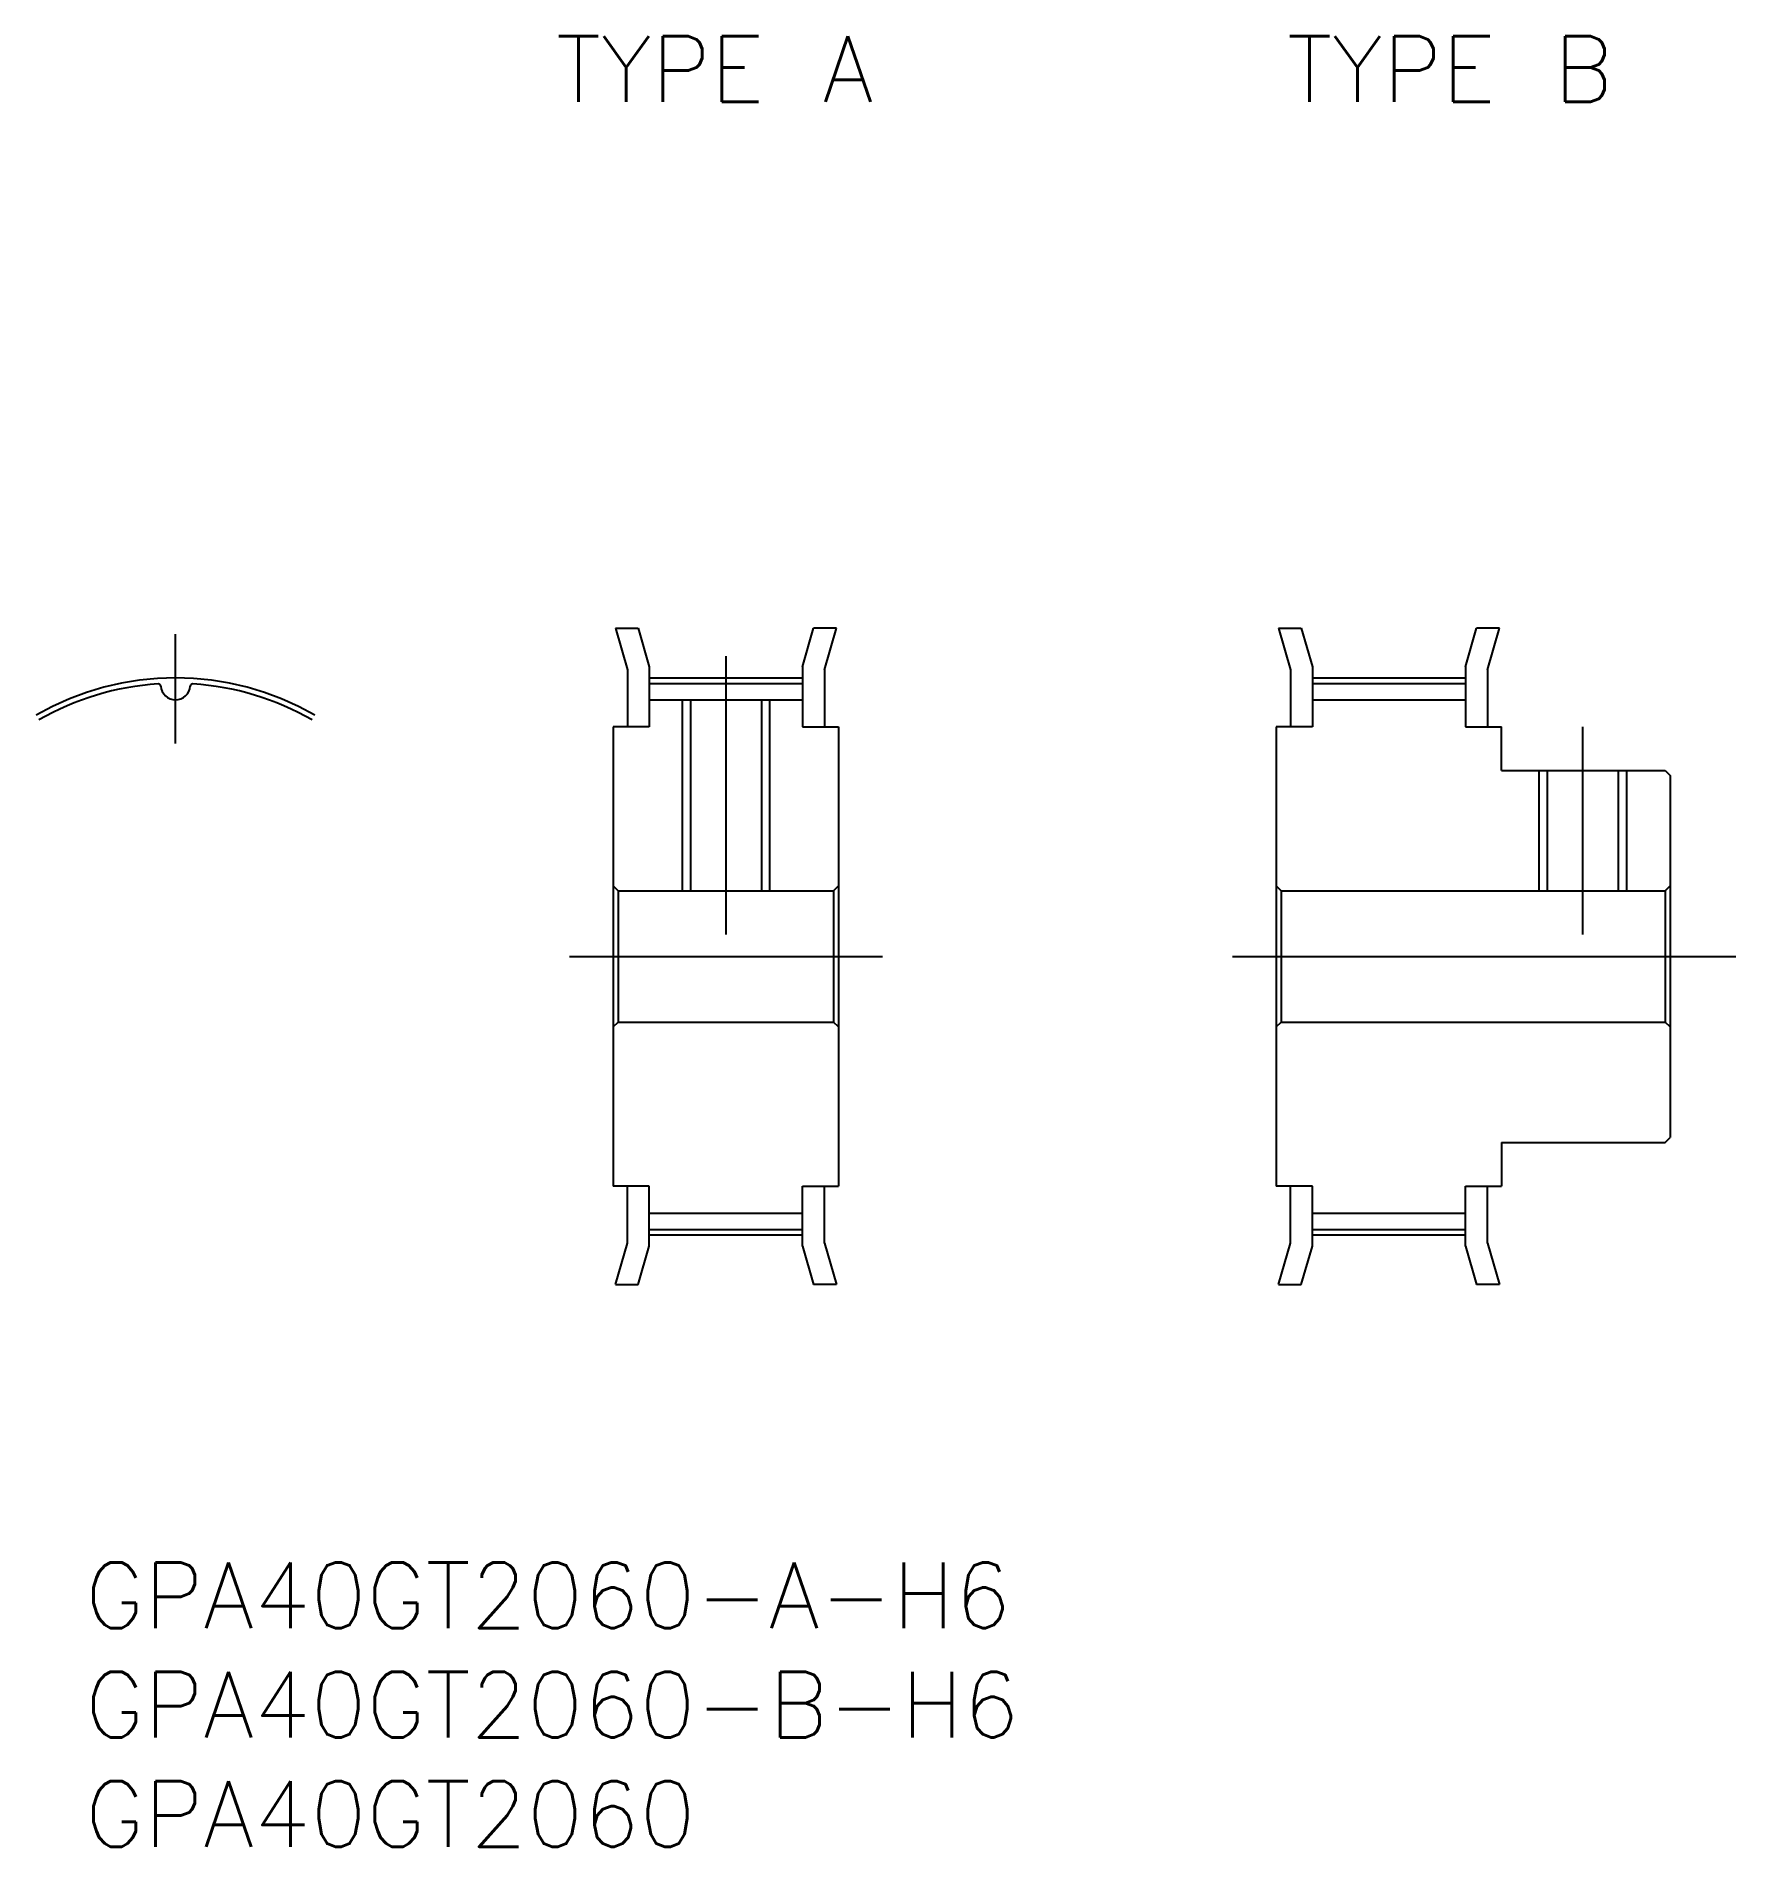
# Model space of a CAD drawing. Extents: x -6.4 to 71.3, y -40.7 to 42.1.
import ezdxf

# ---------------------------------------------------------------- set-up
doc = ezdxf.new("R2010")
doc.units = 0
doc.linetypes.add('CENTER', pattern=[50.8, 31.75, -6.35, 6.35, -6.35])
doc.layers.get('0').update_dxf_attribs({"linetype": 'CONTINUOUS'})
doc.layers.add('CENTER', color=1, linetype='CONTINUOUS')
doc.styles.get("Standard").update_dxf_attribs({"font": 'txt.shx', "height": 3, "bigfont": 'bigfont.shx'})

msp = doc.modelspace()

# ---------------------------------------------------------------- linework, layer by layer
at = {"color": 7, "linetype": 'CONTINUOUS'}
for p, q in [((20.1, 15), (21.141, 15)), ((20.1, 15), (20.65, 13.1)), ((21.141, 15), (21.65, 13.242)), ((28.65, 13.242), (29.159, 15)), ((30.2, 15), (29.159, 15)), ((29.65, 13.1), (30.2, 15)), ((50.4, 15), (51.441, 15)), ((50.4, 15), (50.95, 13.1)), ((51.441, 15), (51.95, 13.242)), ((58.95, 13.242), (59.459, 15)), ((60.5, 15), (59.459, 15)), ((59.95, 13.1), (60.5, 15)), ((21.65, 13.242), (21.65, 10.5)), ((28.65, 13.242), (28.65, 10.5)), ((51.95, 13.242), (51.95, 10.5)), ((58.95, 13.242), (58.95, 10.5)), ((20.65, 13.1), (20.65, 10.5)), ((21.65, 12.48), (28.65, 12.48)), ((29.65, 13.1), (29.65, 10.5)), ((50.95, 13.1), (50.95, 10.5)), ((51.95, 12.48), (58.95, 12.48)), ((59.95, 13.1), (59.95, 10.5)), ((21.65, 11.73), (28.65, 11.73)), ((23.529, 11.73), (23.529, 3)), ((26.771, 11.73), (26.771, 3)), ((51.95, 11.73), (58.95, 11.73)), ((20, 10.5), (20, -10.5)), ((21.65, 10.5), (20, 10.5)), ((28.65, 10.5), (30.3, 10.5)), ((30.3, 10.5), (30.3, -10.5)), ((50.3, 10.5), (50.3, -10.5)), ((51.95, 10.5), (50.3, 10.5)), ((58.95, 10.5), (60.6, 10.5)), ((60.6, 8.5), (60.6, 10.5)), ((60.6, 8.5), (68.075, 8.5)), ((62.679, 8.5), (62.679, 3)), ((65.921, 8.5), (65.921, 3)), ((68.075, 8.5), (68.3, 8.275)), ((68.3, 8.275), (68.3, -8.275)), ((20, 3.225), (20.225, 3)), ((20.225, 3), (30.075, 3)), ((20.225, 3), (20.225, -3)), ((30.3, 3.225), (30.075, 3)), ((30.075, 3), (30.075, -3)), ((50.3, 3.225), (50.525, 3)), ((50.525, 3), (68.075, 3)), ((50.525, 3), (50.525, -3)), ((68.3, 3.225), (68.075, 3)), ((68.075, 3), (68.075, -3)), ((20, -3.225), (20.225, -3)), ((20.225, -3), (30.075, -3)), ((30.3, -3.225), (30.075, -3)), ((50.3, -3.225), (50.525, -3)), ((50.525, -3), (68.075, -3)), ((68.3, -3.225), (68.075, -3)), ((68.075, -8.5), (68.3, -8.275)), ((60.6, -8.5), (68.075, -8.5)), ((60.6, -8.5), (60.6, -10.5)), ((21.65, -10.5), (20, -10.5)), ((20.65, -13.1), (20.65, -10.5)), ((21.65, -13.242), (21.65, -10.5)), ((28.65, -10.5), (30.3, -10.5)), ((28.65, -13.242), (28.65, -10.5)), ((29.65, -13.1), (29.65, -10.5)), ((51.95, -10.5), (50.3, -10.5)), ((50.95, -13.1), (50.95, -10.5)), ((51.95, -13.242), (51.95, -10.5)), ((58.95, -10.5), (60.6, -10.5)), ((58.95, -13.242), (58.95, -10.5)), ((59.95, -13.1), (59.95, -10.5)), ((21.65, -11.73), (28.65, -11.73)), ((51.95, -11.73), (58.95, -11.73)), ((20.1, -15), (20.65, -13.1)), ((21.65, -12.48), (28.65, -12.48)), ((29.65, -13.1), (30.2, -15)), ((50.4, -15), (50.95, -13.1)), ((51.95, -12.48), (58.95, -12.48)), ((59.95, -13.1), (60.5, -15)), ((21.141, -15), (21.65, -13.242)), ((28.65, -13.242), (29.159, -15)), ((51.441, -15), (51.95, -13.242)), ((58.95, -13.242), (59.459, -15)), ((20.1, -15), (21.141, -15)), ((30.2, -15), (29.159, -15)), ((50.4, -15), (51.441, -15)), ((60.5, -15), (59.459, -15))]:
    msp.add_line(p, q, dxfattribs=at)
at = {"color": 3, "linetype": 'CONTINUOUS'}
for p, q in [((23.15, 11.73), (23.15, 3)), ((27.15, 11.73), (27.15, 3)), ((62.3, 8.5), (62.3, 3)), ((66.3, 8.5), (66.3, 3))]:
    msp.add_line(p, q, dxfattribs=at)
at = {"color": 7, "linetype": 'CONTINUOUS'}
for centre, radius, start, end in [((0, 0), 12.48, 93.63927, 120), ((-0.785, 12.343), 0.113, 4.54766, 93.63927), ((0.785, 12.343), 0.113, 86.36073, 175.45234), ((0, 0), 12.48, 60, 86.36073), ((0, 12.405), 0.675, 184.54766, 355.45234)]:
    msp.add_arc(centre, radius, start, end, dxfattribs=at)
at = {"layer": 'CENTER', "color": 1, "linetype": 'CENTER'}
for p, q in [((0, 9.73), (0, 14.73)), ((25.15, 13.73), (25.15, 1)), ((21.65, 12.73), (28.65, 12.73)), ((51.95, 12.73), (58.95, 12.73)), ((64.3, 10.5), (64.3, 1)), ((18, 0), (32.3, 0)), ((48.3, 0), (71.3, 0)), ((21.65, -12.73), (28.65, -12.73)), ((51.95, -12.73), (58.95, -12.73))]:
    msp.add_line(p, q, dxfattribs=at)
msp.add_arc((0, 0), 12.73, 60, 120, dxfattribs=at)

# ---------------------------------------------------------------- texts
at = {"color": 7, "linetype": 'CONTINUOUS'}
for s, p in [('TYPE A', (17.385, 39.06)), ('TYPE B', (50.798, 39.06)), ('GPA40GT2060-A-H6', (-4.129, -30.695)), ('GPA40GT2060-B-H6', (-4.129, -35.695)), ('GPA40GT2060', (-4.129, -40.695))]:
    msp.add_text(s, height=3, dxfattribs=at).set_placement(p)

doc.saveas('drawing.dxf')
